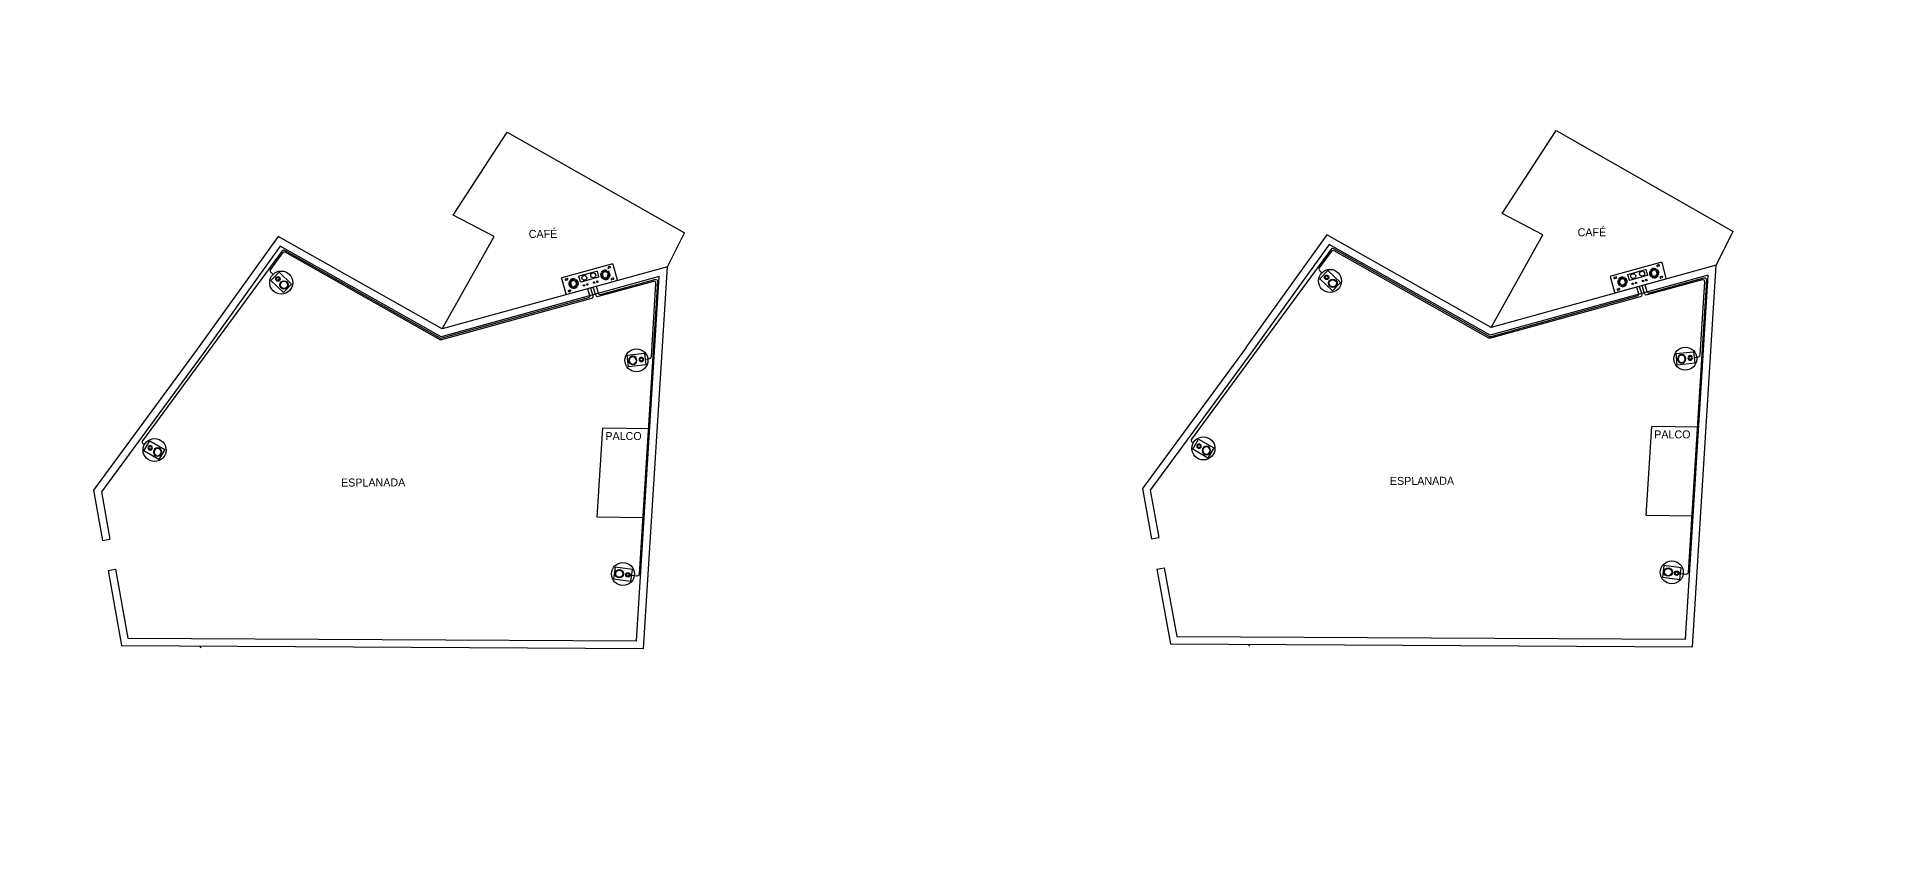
# Model space of a CAD drawing. Header units: millimetres. Extents: x -2296 to 86409, y -5695 to 20115.
# Drawn here: x -2296 to 47330, y -5695 to 16449 of the extents above; entities that cross this region are included whole.
import ezdxf

# ---------------------------------------------------------------- set-up
doc = ezdxf.new("R2010")
doc.units = ezdxf.units.MM
for name, color, linetype in [('Amplificador Dayton 300', 190, 'Continuous'), ('foto', 7, 'Continuous'), ('LINE_LEFT', 170, 'Continuous'), ('Line_RIGHT', 1, 'Continuous')]:
    doc.layers.add(name, color=color, linetype=linetype)
doc.styles.add('Standar', font='GOTHIC.TTF', dxfattribs={"height": 1.35})

# ---------------------------------------------------------------- blocks, each defined once
blk = doc.blocks.new('A$Caec79273')
for p, q in [((2757, 14423), (3048, 17080)), ((3048, 17080), (8552, 16811)), ((8552, 15788), (8552, 16811)), ((4003, 14402), (2757, 14423)), ((3878, 11542), (4003, 14402)), ((10103, 11667), (8963, 11110)), ((9913, 8897), (8963, 11110)), ((11053, 9453), (9913, 8897)), ((-1737, 2299), (-1578, 2420)), ((-1239, 1640), (-1080, 1761))]:
    blk.add_line(p, q)
for points in [[(-1239, 1640), (0, 0), (12627, 6294), (8552, 15788), (3878, 11542)], [(-1080, 1761), (59, 253), (12369, 6389), (8479, 15451), (3951, 11338)], [(3878, 11542), (-1209, 11773), (-1790, 8066)], [(3951, 11338), (-1039, 11565), (-1593, 8035)], [(-1790, 8068), (-2573, 3405), (-1737, 2299)], [(-1593, 8035), (-2361, 3457), (-1578, 2420)]]:
    blk.add_lwpolyline(points)
at = {"color": 8, "linetype": 'Continuous', "lineweight": -3, "style": 'Standar'}
for s, p in [('CAFÉ', (4857, 14793)), ('PALCO', (9169, 10852)), ('ESPLANADA', (3357, 6508))]:
    blk.add_text(s, height=216.3, rotation=26.9392, dxfattribs=at).set_placement(p)
blk = doc.blocks.new('*U9')
at = {"color": 0, "linetype": 'Continuous'}
for p, q in [((-0.16, 0.205), (-0.16, -0.274)), ((0.16, 0.205), (-0.16, 0.205)), ((0.16, -0.274), (0.16, 0.205)), ((-0.16, -0.274), (0.16, -0.274))]:
    blk.add_line(p, q, dxfattribs=at)
for centre, radius in [((0, 0.099), 0.0622), ((0, 0.099), 0.0399), ((0, -0.137), 0.115), ((0, -0.137), 0.0983)]:
    blk.add_circle(centre, radius, dxfattribs=at)
blk = doc.blocks.new('*U10')
at = {"color": 0, "linetype": 'Continuous'}
for p, q in [((-0.16, 0.205), (-0.16, -0.274)), ((0.16, 0.205), (-0.16, 0.205)), ((0.16, -0.274), (0.16, 0.205)), ((-0.16, -0.274), (0.16, -0.274))]:
    blk.add_line(p, q, dxfattribs=at)
for centre, radius in [((0, 0.099), 0.0622), ((0, 0.099), 0.0399), ((0, -0.137), 0.115), ((0, -0.137), 0.0983)]:
    blk.add_circle(centre, radius, dxfattribs=at)
blk = doc.blocks.new('*U11')
at = {"color": 0, "linetype": 'Continuous'}
for p, q in [((-0.16, 0.205), (-0.16, -0.274)), ((0.16, 0.205), (-0.16, 0.205)), ((0.16, -0.274), (0.16, 0.205)), ((-0.16, -0.274), (0.16, -0.274))]:
    blk.add_line(p, q, dxfattribs=at)
for centre, radius in [((0, 0.099), 0.0622), ((0, 0.099), 0.0399), ((0, -0.137), 0.115), ((0, -0.137), 0.0983)]:
    blk.add_circle(centre, radius, dxfattribs=at)
blk = doc.blocks.new('*U12')
at = {"color": 0, "linetype": 'Continuous'}
for p, q in [((-0.16, 0.205), (-0.16, -0.274)), ((0.16, 0.205), (-0.16, 0.205)), ((0.16, -0.274), (0.16, 0.205)), ((-0.16, -0.274), (0.16, -0.274))]:
    blk.add_line(p, q, dxfattribs=at)
for centre, radius in [((0, 0.099), 0.0622), ((0, 0.099), 0.0399), ((0, -0.137), 0.115), ((0, -0.137), 0.0983)]:
    blk.add_circle(centre, radius, dxfattribs=at)
blk = doc.blocks.new('amplificador Dayton 300')
at = {"layer": 'Amplificador Dayton 300'}
for p, q in [((-204, 649), (-204, 609)), ((-164, 649), (-164, 609)), ((136, 649), (136, 609)), ((176, 649), (176, 609)), ((-204, -651), (-204, -611)), ((-164, -651), (-164, -611)), ((136, -651), (136, -611)), ((176, -651), (176, -611))]:
    blk.add_line(p, q, dxfattribs=at)
for points in [[(-244, 749), (216, 749, -0.414214), (236, 729), (236, -731, -0.414214), (216, -751), (-244, -751, -0.414214), (-264, -731), (-264, 729, -0.414214)], [(-170, 266), (-7, 266, -0.414214), (0, 259), (0, -259, -0.414214), (-7, -266), (-170, -266, -0.414214), (-177, -259), (-177, 259, -0.414214)]]:
    blk.add_lwpolyline(points, format="xyb", close=True, dxfattribs=at)
for centre, radius in [((-89, 130), 70), ((116, 199), 20), ((116, 99), 20), ((-89, -130), 70), ((116, -101), 20), ((116, -201), 20)]:
    blk.add_circle(centre, radius, dxfattribs=at)
for centre, radius, start, end in [((-184, 649), 20, 0, 180), ((-184, 609), 20, 180, 0), ((-13, 465), 135, 140, 220), ((-13, 465), 126, 140, 220), ((-13, 465), 118, 140, 220), ((-13, 465), 109, 140, 220), ((-13, 465), 100, 140, 220), ((-13, 465), 91.6, 140, 220), ((-13, 465), 135, 50, 130), ((-13, 465), 126, 50, 130), ((-13, 465), 118, 50, 130), ((-13, 465), 109, 50, 130), ((-13, 465), 100, 50, 130), ((-13, 465), 91.6, 50, 130), ((-13, 465), 82.9, 50, 130), ((-13, 465), 91.6, 320, 40), ((-13, 465), 100, 320, 40), ((-13, 465), 109, 320, 40), ((-13, 465), 118, 320, 40), ((-13, 465), 126, 320, 40), ((-13, 465), 135, 320, 40), ((156, 649), 20, 0, 180), ((156, 609), 20, 180, 0), ((-13, 465), 135, 230, 310), ((-13, 465), 82.9, 140, 220), ((-13, 465), 126, 230, 310), ((-13, 465), 118, 230, 310), ((-13, 465), 109, 230, 310), ((-13, 465), 100, 230, 310), ((-13, 465), 91.6, 230, 310), ((-13, 465), 82.9, 230, 310), ((-13, 465), 82.9, 320, 40), ((-13, -467), 135, 140, 220), ((-13, -467), 126, 140, 220), ((-13, -467), 118, 140, 220), ((-13, -467), 109, 140, 220), ((-13, -467), 100, 140, 220), ((-13, -467), 91.6, 140, 220), ((-13, -467), 135, 50, 130), ((-13, -467), 82.9, 140, 220), ((-13, -467), 126, 50, 130), ((-13, -467), 118, 50, 130), ((-13, -467), 109, 50, 130), ((-13, -467), 100, 50, 130), ((-13, -467), 91.6, 50, 130), ((-13, -467), 82.9, 50, 130), ((-13, -467), 82.9, 320, 40), ((-13, -467), 91.6, 320, 40), ((-13, -467), 100, 320, 40), ((-13, -467), 109, 320, 40), ((-13, -467), 118, 320, 40), ((-13, -467), 126, 320, 40), ((-13, -467), 135, 320, 40), ((-184, -611), 20, 0, 180), ((-184, -651), 20, 180, 0), ((-13, -467), 135, 230, 310), ((-13, -467), 126, 230, 310), ((-13, -467), 118, 230, 310), ((-13, -467), 109, 230, 310), ((-13, -467), 100, 230, 310), ((-13, -467), 91.6, 230, 310), ((-13, -467), 82.9, 230, 310), ((156, -611), 20, 0, 180), ((156, -651), 20, 180, 0)]:
    blk.add_arc(centre, radius, start, end, dxfattribs=at)
blk = doc.blocks.new('*U22')
at = {"color": 0, "linetype": 'Continuous'}
for p, q in [((-0.16, 0.205), (-0.16, -0.274)), ((0.16, 0.205), (-0.16, 0.205)), ((0.16, -0.274), (0.16, 0.205)), ((-0.16, -0.274), (0.16, -0.274))]:
    blk.add_line(p, q, dxfattribs=at)
for centre, radius in [((0, 0.099), 0.0622), ((0, 0.099), 0.0399), ((0, -0.137), 0.115), ((0, -0.137), 0.0983)]:
    blk.add_circle(centre, radius, dxfattribs=at)
blk = doc.blocks.new('*U23')
at = {"color": 0, "linetype": 'Continuous'}
for p, q in [((-0.16, 0.205), (-0.16, -0.274)), ((0.16, 0.205), (-0.16, 0.205)), ((0.16, -0.274), (0.16, 0.205)), ((-0.16, -0.274), (0.16, -0.274))]:
    blk.add_line(p, q, dxfattribs=at)
for centre, radius in [((0, 0.099), 0.0622), ((0, 0.099), 0.0399), ((0, -0.137), 0.115), ((0, -0.137), 0.0983)]:
    blk.add_circle(centre, radius, dxfattribs=at)
blk = doc.blocks.new('*U24')
at = {"color": 0, "linetype": 'Continuous'}
for p, q in [((-0.16, 0.205), (-0.16, -0.274)), ((0.16, 0.205), (-0.16, 0.205)), ((0.16, -0.274), (0.16, 0.205)), ((-0.16, -0.274), (0.16, -0.274))]:
    blk.add_line(p, q, dxfattribs=at)
for centre, radius in [((0, 0.099), 0.0622), ((0, 0.099), 0.0399), ((0, -0.137), 0.115), ((0, -0.137), 0.0983)]:
    blk.add_circle(centre, radius, dxfattribs=at)
blk = doc.blocks.new('*U25')
at = {"color": 0, "linetype": 'Continuous'}
for p, q in [((-0.16, 0.205), (-0.16, -0.274)), ((0.16, 0.205), (-0.16, 0.205)), ((0.16, -0.274), (0.16, 0.205)), ((-0.16, -0.274), (0.16, -0.274))]:
    blk.add_line(p, q, dxfattribs=at)
for centre, radius in [((0, 0.099), 0.0622), ((0, 0.099), 0.0399), ((0, -0.137), 0.115), ((0, -0.137), 0.0983)]:
    blk.add_circle(centre, radius, dxfattribs=at)

msp = doc.modelspace()

# ---------------------------------------------------------------- linework, layer by layer
at = {"layer": 'foto'}
for p, q in [((30469.401, 14.994), (30502.094, -16.752)), ((2112.507, -28.896), (2145.2, -60.643))]:
    msp.add_line(p, q, dxfattribs=at)
at = {"layer": 'LINE_LEFT'}
for points in [[(12672.304, 9658.341), (12739.15, 9445.573, -0.424487717), (12701.317, 9376.066), (8651.555, 8257.62, -0.198256915), (8609.896, 8262.727), (4422.857, 10623.603, 0.379243463), (4351.534, 10608.285), (4023.526, 10162.425, 0.375764313), (4029.648, 10090.237), (4094.316, 10027.869)], [(41029.198, 9702.231), (41096.044, 9489.464, -0.424487717), (41058.21, 9419.956), (37008.449, 8301.511, -0.198256915), (36966.79, 8306.617), (32779.751, 10667.493, 0.379243463), (32708.428, 10652.175), (32380.42, 10206.316, 0.375764313), (32386.542, 10134.128), (32451.21, 10071.759)], [(14154.056, 7737.747), (14274.112, 7754.439, 0.356588031), (14321.435, 7805.483), (14445.175, 9782.014, 0.515150614), (14375.634, 9838.471), (12884.583, 9426.679, -0.404013511), (12817.463, 9463.213), (12748.626, 9682.319)], [(42510.949, 7781.638), (42631.006, 7798.329, 0.356588031), (42678.329, 7849.374), (42802.069, 9825.904, 0.515150614), (42732.528, 9882.362), (41241.477, 9470.57, -0.404013511), (41174.357, 9507.104), (41105.52, 9726.209)]]:
    msp.add_lwpolyline(points, format="xyb", dxfattribs=at)
for centre in [(4313.583, 9807.1), (32670.477, 9850.991), (13918.302, 7705.47), (42275.196, 7749.36)]:
    msp.add_circle(centre, 311.154, dxfattribs=at)
at = {"layer": 'Line_RIGHT'}
for p, q in [((681.155, 5395.028), (681.155, 5395.028)), ((29038.049, 5438.919), (29038.049, 5438.919))]:
    msp.add_line(p, q, dxfattribs=at)
for points in [[(12595.982, 9634.362), (12649.993, 9462.448, -0.424487717), (12612.16, 9392.94), (8656.821, 8300.572, -0.198256915), (8615.161, 8305.679), (4411.636, 10675.85, 0.379243463), (4340.313, 10660.532), (567.318, 5531.919, 0.445544382), (583.889, 5451.822), (617.922, 5431.95)], [(40952.876, 9678.253), (41006.887, 9506.338, -0.424487717), (40969.054, 9436.831), (37013.715, 8344.462, -0.198256915), (36972.055, 8349.569), (32768.53, 10719.741, 0.379243463), (32697.207, 10704.423), (28924.212, 5575.809, 0.445544382), (28940.783, 5495.712), (28974.816, 5475.84)], [(41181.842, 9750.188), (41238.643, 9566.603, 0.405279871), (41305.834, 9529.841), (42775.955, 9935.853, -0.515150614), (42845.496, 9879.395), (42350.464, 1972.093, -0.432984495), (42288.644, 1920.962), (42145.185, 1939.16)], [(12824.948, 9706.297), (12881.749, 9522.713, 0.405279871), (12948.94, 9485.951), (14419.061, 9891.962, -0.515150614), (14488.602, 9835.505), (13993.57, 1928.202, -0.432984495), (13931.75, 1877.071), (13788.291, 1895.27)]]:
    msp.add_lwpolyline(points, format="xyb", dxfattribs=at)
for centre in [(889.936, 5280.87), (29246.83, 5324.76), (13553.339, 1932.943), (41910.233, 1976.833)]:
    msp.add_circle(centre, 311.154, dxfattribs=at)

# ---------------------------------------------------------------- block references
at = {"rotation": 333.1898496575804}
for p in [(0, 0), (28356.894, 43.89)]:
    msp.add_blockref('A$Caec79273', p, dxfattribs=at)
at = {"layer": 'Amplificador Dayton 300', "xscale": 0.9548165224923929, "yscale": 0.9548165224923929, "zscale": 0.9548165224923929, "rotation": 285.4388579383552}
for p in [(12651.941, 9886.885), (41008.835, 9930.776)]:
    msp.add_blockref('amplificador Dayton 300', p, dxfattribs=at)
at = {"layer": 'LINE_LEFT', "linetype": 'Continuous'}
for name, p, xscale, yscale, zscale, rotation in [('*U9', (4292.17, 9837.048), 985.2901051008268, 985.2901051008268, 985.2901051008268, 46.03670955498609), ('*U22', (32649.064, 9880.938), 985.2901051008267, 985.2901051008267, 985.2901051008267, 46.03670955498608), ('*U12', (13953.572, 7716.022), -985.2901051008259, 985.290105100826, 985.2901051008264, 276.1845715836462), ('*U25', (42310.466, 7759.913), -985.2901051008259, 985.290105100826, 985.2901051008264, 276.1845715836462)]:
    msp.add_blockref(name, p, dxfattribs=dict(at, xscale=xscale, yscale=yscale, zscale=zscale, rotation=rotation))
at = {"layer": 'Line_RIGHT', "linetype": 'Continuous'}
for name, p, xscale, yscale, zscale, rotation in [('*U10', (855.299, 5293.346), -985.2901051008259, 985.2901051008262, 985.2901051008264, 59.71937117737199), ('*U23', (29212.193, 5337.236), -985.2901051008259, 985.2901051008262, 985.2901051008264, 59.71937117737199), ('*U11', (13588.358, 1921.585), 985.2901051008272, 985.2901051008272, 985.2901051008272, 262.5019099612602), ('*U24', (41945.252, 1965.475), 985.2901051008272, 985.2901051008272, 985.2901051008272, 262.5019099612602)]:
    msp.add_blockref(name, p, dxfattribs=dict(at, xscale=xscale, yscale=yscale, zscale=zscale, rotation=rotation))

doc.saveas('drawing.dxf')
